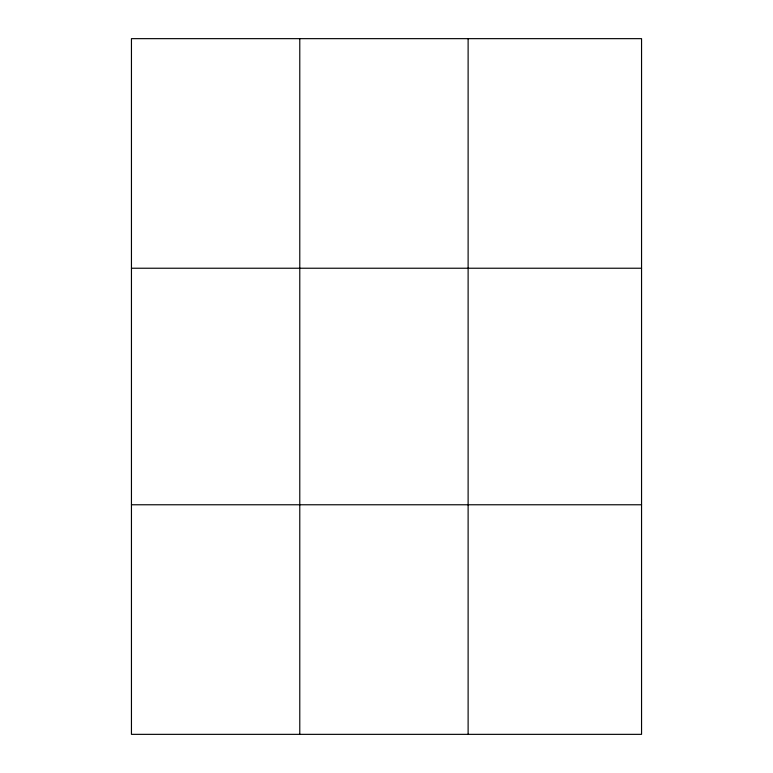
<?xml version="1.0" encoding="UTF-8"?>
<svg xmlns="http://www.w3.org/2000/svg" width="773" height="773" viewBox="0 0 773 773"><rect width="100%" height="100%" fill="white"/><g stroke="black" fill="none" stroke-linecap="round" stroke-linejoin="round"><path stroke-width="1.16" d="M299.779 734.35L299.779 38.65M468.119 734.35L468.119 38.65M131.449 268.231L641.551 268.231M131.449 504.769L641.551 504.769M641.551 619.56L641.551 734.35L131.449 734.35L131.449 38.65L641.551 38.65L641.551 619.56"/></g></svg>
